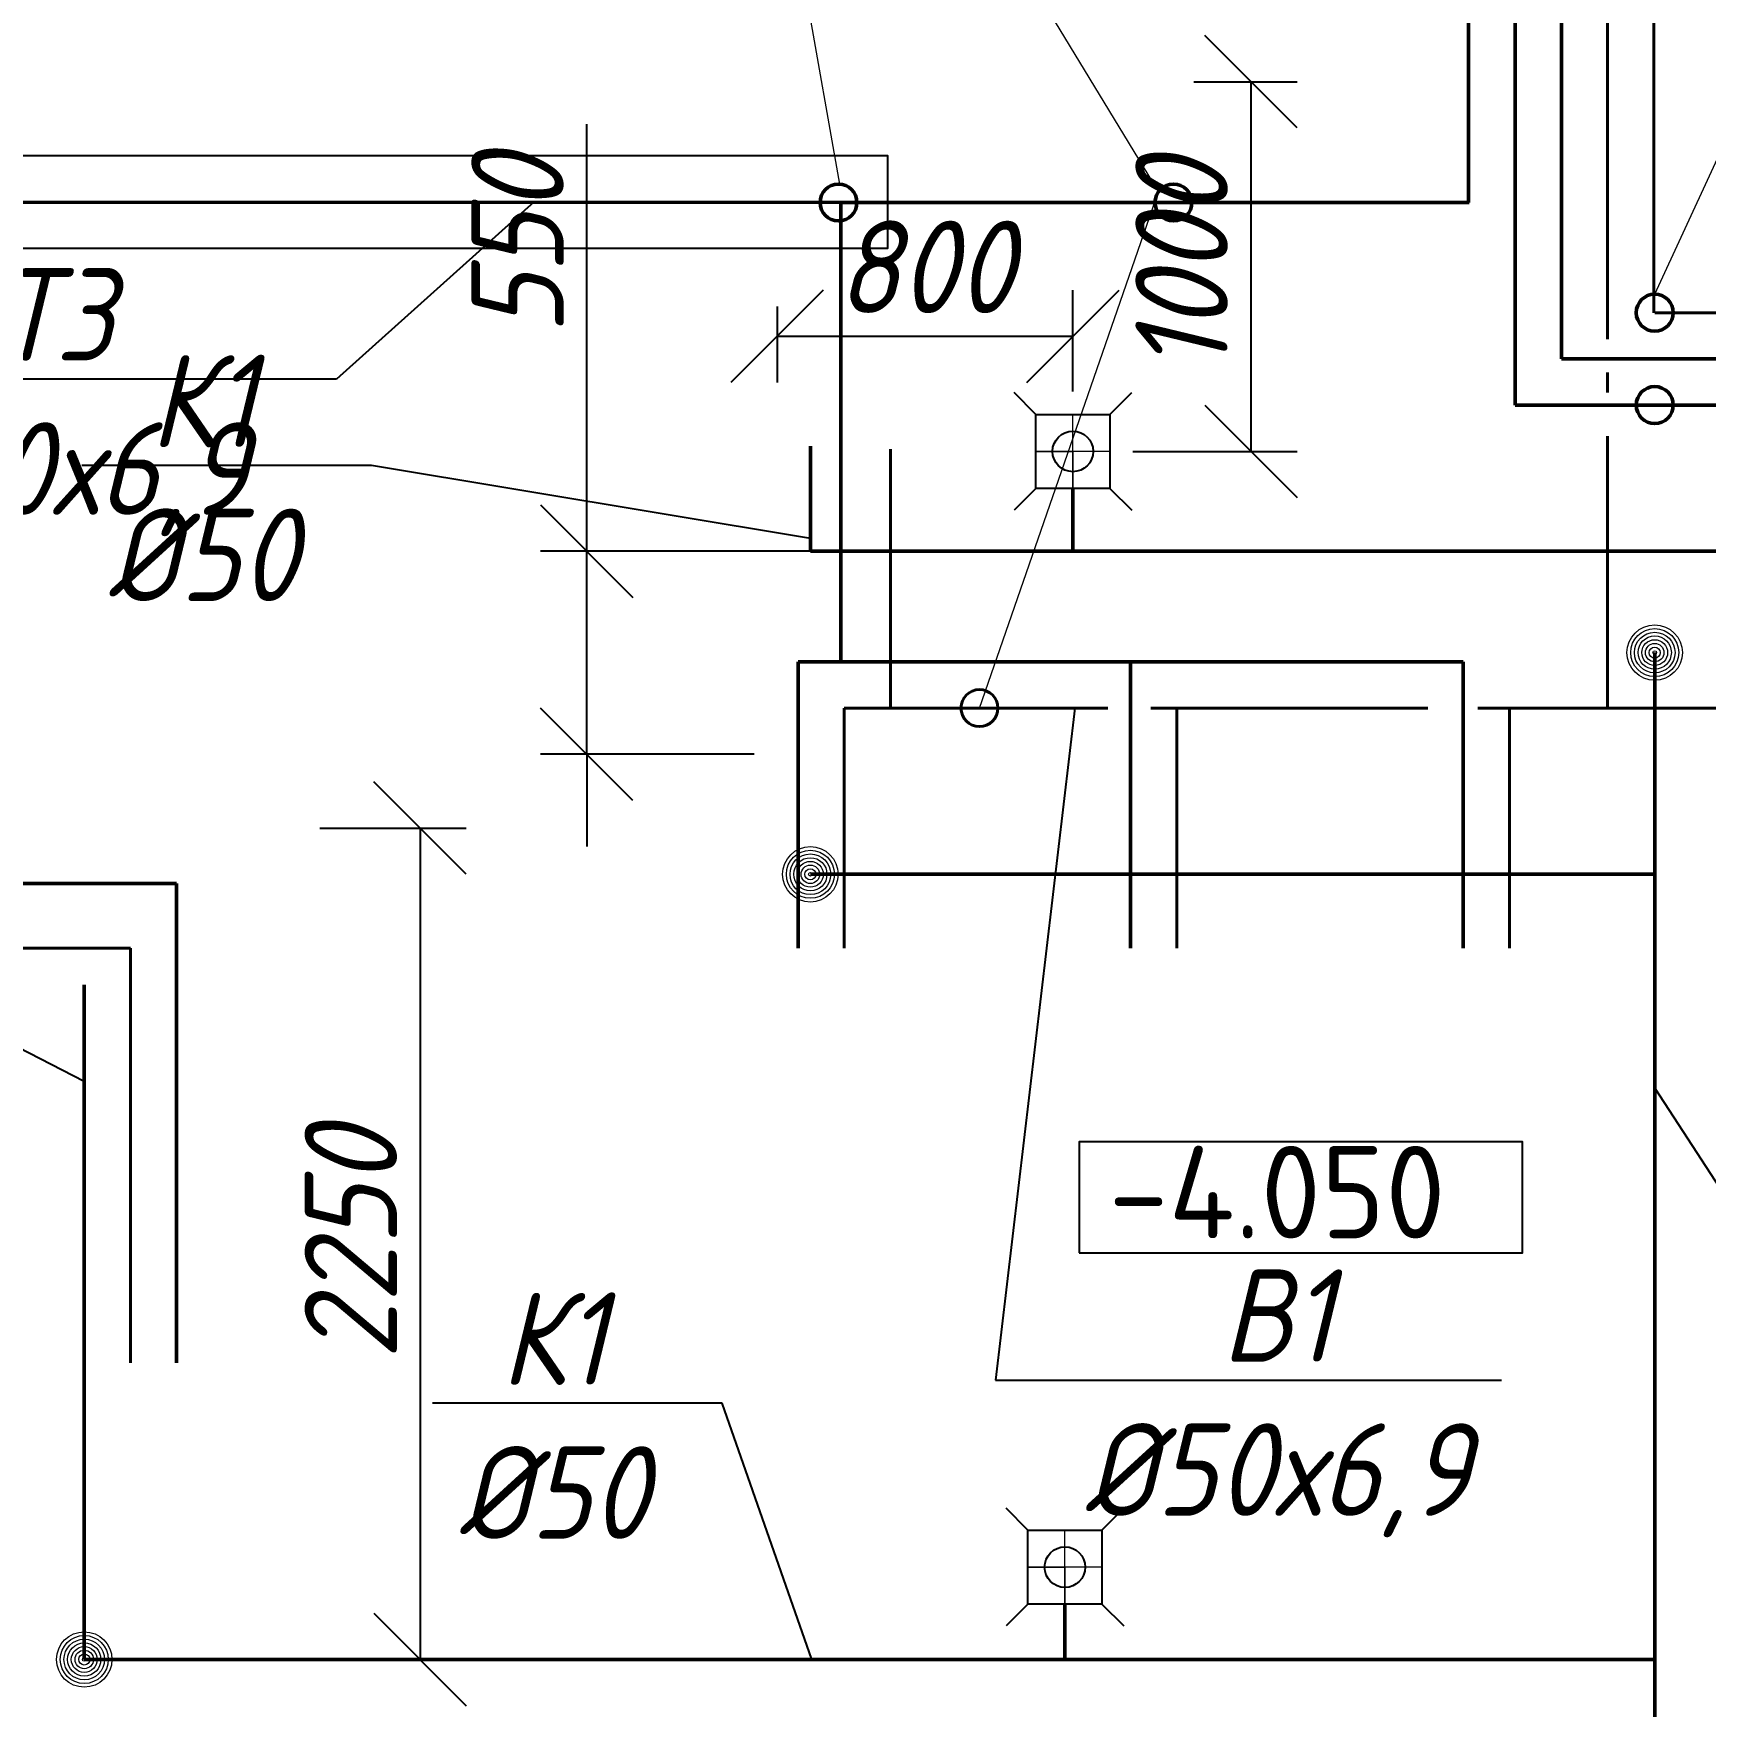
# Model space of a CAD drawing. Header units: millimetres. Extents: x -473555 to 885127, y 4787 to 453528.
# Drawn here: x 40023 to 44548, y 141878 to 146406 of the extents above; entities that cross this region are included whole.
import ezdxf
from ezdxf import colors
from ezdxf.entities.mleader import LeaderData, LeaderLine
from ezdxf.math import Vec2, Vec3

# ---------------------------------------------------------------- set-up
doc = ezdxf.new("R2010")
doc.units = ezdxf.units.MM
for name, color, linetype, lineweight in [('ВК_B1', 5, 'Continuous', 40), ('ВК_K1', 34, 'Continuous', 50), ('ВК_T3', 1, 'Continuous', 50), ('ВК_T4', 30, 'Continuous', 50), ('ВК_В1_текст', 5, 'Continuous', 9), ('ВК_К1_текст', 34, 'Continuous', 9), ('ВК_ТЗ_текст', 1, 'Continuous', 9)]:
    doc.layers.add(name, color=color, linetype=linetype, lineweight=lineweight)
for name, color, linetype in [('ВК_АР_отметки', 70, 'Continuous'), ('ВК_К1_размер', 7, 'Continuous'), ('ВК_К1_размер @ 100', 7, 'Continuous'), ('ВК_сантехника', 140, 'Continuous')]:
    doc.layers.add(name, color=color, linetype=linetype)
doc.styles.add('GOST-2.304_Type-B', font='GOST Common.ttf')
doc.styles.add('ISOPEUR', font='isocpeui.ttf', dxfattribs={"width": 0.9})
doc.dimstyles.new('Аннотативный', dxfattribs={"dimscale": 0, "dimtxt": 2.5, "dimasz": 2.5, "dimexe": 1.25, "dimexo": 0.625, "dimtad": 1, "dimdec": 0, "dimtxsty": 'ISOPEUR', "dimblk": 'OBLIQUE', "dimcen": 2.5, "dimclrt": 256, "dimadec": 0, "dimazin": 0, "dimtfac": 1, "dimtdec": 0, "dimtmove": 0, "dimatfit": 3, "dimfxl": 1, "dimtfillclr": 256, "dimarcsym": 0})

# ---------------------------------------------------------------- blocks, each defined once
blk = doc.blocks.new('_None')
blk = doc.blocks.new('*U16')
for points in [[(-100, 100), (-159.2, 159.2)], [(100, 100), (159.2, 159.2)], [(-100, -100), (-100, 100), (100, 100), (100, -100), (-100, -100)], [(-100, -100), (-159.2, -159.2)], [(100, -100), (159.2, -159.2)]]:
    blk.add_lwpolyline(points)
at = {"lineweight": 20}
blk.add_lwpolyline([(0, 100), (0, -100), (0, 0), (100, 0), (-100, 0)], dxfattribs=at)
blk.add_circle((0, 0), 55)
blk = doc.blocks.new('_Oblique')
at = {"color": 0, "linetype": 'ByBlock', "lineweight": -2}
blk.add_line((-0.5, -0.5), (0.5, 0.5), dxfattribs=at)
blk = doc.blocks.new('*D315')
at = {"layer": 'Defpoints', "color": 0, "transparency": 16777216}
for p in [(42035.7, 145728.9), (42836.2, 145586.2), (42836.2, 145374.4)]:
    blk.add_point(p, dxfattribs=at)
at = {"layer": 'ВК_К1_размер', "color": 0, "lineweight": -2, "transparency": 16777216}
for p, q in [((42836.2, 145436.9), (42836.2, 145711.2)), ((42035.7, 145666.4), (42035.7, 145461.2)), ((42035.7, 145586.2), (42836.2, 145586.2))]:
    blk.add_line(p, q, dxfattribs=at)
at = {"layer": 'ВК_К1_размер', "color": 0, "lineweight": -2, "transparency": 16777216, "xscale": 250, "yscale": 250, "zscale": 250, "rotation": 180}
blk.add_blockref('_Oblique', (42035.7, 145586.2), dxfattribs=at)
at = {"layer": 'ВК_К1_размер', "color": 0, "lineweight": -2, "transparency": 16777216, "xscale": 250, "yscale": 250, "zscale": 250}
blk.add_blockref('_Oblique', (42836.2, 145586.2), dxfattribs=at)
at = {"layer": 'ВК_К1_размер', "transparency": 16777216, "insert": (42436, 145773.7), "char_height": 250, "attachment_point": 5, "style": 'ISOPEUR'}
blk.add_mtext('800', dxfattribs=at)
blk = doc.blocks.new('*D316')
at = {"layer": 'Defpoints', "color": 0, "transparency": 16777216}
for p in [(43101.3, 146274.9), (42936.2, 145274.4), (43317.8, 145274.4)]:
    blk.add_point(p, dxfattribs=at)
at = {"layer": 'ВК_К1_размер', "color": 0, "lineweight": -2, "transparency": 16777216}
for p, q in [((43163.8, 146274.9), (43442.8, 146274.9)), ((43317.8, 146274.9), (43317.8, 145274.4)), ((42998.7, 145274.4), (43442.8, 145274.4))]:
    blk.add_line(p, q, dxfattribs=at)
at = {"layer": 'ВК_К1_размер', "color": 0, "lineweight": -2, "transparency": 16777216, "xscale": 250, "yscale": 250, "zscale": 250}
for p, rotation in [((43317.8, 146274.9), 90), ((43317.8, 145274.4), 270)]:
    blk.add_blockref('_Oblique', p, dxfattribs=dict(at, rotation=rotation))
at = {"layer": 'ВК_К1_размер', "transparency": 16777216, "insert": (43130.3, 145774.7), "char_height": 250, "attachment_point": 5, "rotation": 90, "style": 'ISOPEUR'}
blk.add_mtext('1000', dxfattribs=at)
blk = doc.blocks.new('*D317')
at = {"layer": 'Defpoints', "color": 0, "transparency": 16777216}
for p in [(41520.6, 145004.4), (42936.2, 145004.4), (42035.7, 144454.9)]:
    blk.add_point(p, dxfattribs=at)
at = {"layer": 'ВК_К1_размер', "color": 0, "lineweight": -2, "transparency": 16777216}
for p, q in [((41520.6, 145004.4), (41520.6, 146160.5)), ((42873.7, 145004.4), (41395.6, 145004.4)), ((41520.6, 144454.9), (41520.6, 145004.4)), ((41973.2, 144454.9), (41395.6, 144454.9)), ((41520.6, 144454.9), (41520.6, 144204.9))]:
    blk.add_line(p, q, dxfattribs=at)
at = {"layer": 'ВК_К1_размер', "color": 0, "lineweight": -2, "transparency": 16777216, "xscale": 250, "yscale": 250, "zscale": 250}
for p, rotation in [((41520.6, 145004.4), 270), ((41520.6, 144454.9), 90)]:
    blk.add_blockref('_Oblique', p, dxfattribs=dict(at, rotation=rotation))
at = {"layer": 'ВК_К1_размер', "transparency": 16777216, "insert": (41333.1, 145832.4), "char_height": 250, "attachment_point": 5, "rotation": 90, "style": 'ISOPEUR'}
blk.add_mtext('550', dxfattribs=at)
blk = doc.blocks.new('*D334')
at = {"layer": 'Defpoints', "color": 0, "transparency": 16777216}
for p in [(40735.7, 144254.9), (40735.7, 142004.9), (41069.5, 142004.9)]:
    blk.add_point(p, dxfattribs=at)
at = {"layer": 'ВК_К1_размер', "color": 0, "lineweight": -2, "transparency": 16777216}
for p, q in [((40798.2, 144254.9), (41194.5, 144254.9)), ((41069.5, 144254.9), (41069.5, 142004.9)), ((40798.2, 142004.9), (41194.5, 142004.9))]:
    blk.add_line(p, q, dxfattribs=at)
at = {"layer": 'ВК_К1_размер', "color": 0, "lineweight": -2, "transparency": 16777216, "xscale": 250, "yscale": 250, "zscale": 250}
for p, rotation in [((41069.5, 144254.9), 90), ((41069.5, 142004.9), 270)]:
    blk.add_blockref('_Oblique', p, dxfattribs=dict(at, rotation=rotation))
at = {"layer": 'ВК_К1_размер', "transparency": 16777216, "insert": (40882, 143129.9), "char_height": 250, "attachment_point": 5, "rotation": 90, "style": 'ISOPEUR'}
blk.add_mtext('2250', dxfattribs=at)

msp = doc.modelspace()

# ---------------------------------------------------------------- linework, layer by layer
at = {"layer": 'ВК_B1'}
for p, q in [((44283.3, 145578.1), (44283.3, 151474.9)), ((44408.3, 145649.9), (44408.3, 151474.9)), ((53910.7, 145649.9), (44410.7, 145649.9)), ((44283.3, 145433.5), (44283.3, 145488.3)), ((44283.3, 144579.9), (44283.3, 145315.5)), ((42342.4, 144579.9), (42342.4, 145280.7)), ((42217.4, 143929.9), (42217.4, 144579.9)), ((42930.4, 144579.9), (42217.4, 144579.9)), ((43796.6, 144579.9), (43046.9, 144579.9)), ((43117.4, 143929.9), (43117.4, 144579.9)), ((45235.7, 144579.9), (43931.8, 144579.9)), ((44017.4, 143929.9), (44017.4, 144579.9)), ((39335.7, 143929.9), (40285.7, 143929.9)), ((40285.7, 143929.9), (40285.7, 142807.5))]:
    msp.add_line(p, q, dxfattribs=at)
msp.add_circle((42583.3, 144579.9), 50, dxfattribs=at)
at = {"layer": 'ВК_K1'}
for p, q in [((42125.7, 145004.4), (42125.7, 145288.6)), ((42836.2, 145174.4), (42836.2, 145004.4)), ((42125.7, 145004.4), (46235.8, 145004.4)), ((44410.7, 144729.9), (44410.7, 135074.9)), ((42125.7, 144129.9), (44410.7, 144129.9)), ((40160.7, 143830.4), (40160.7, 142004.9)), ((42814.6, 142154.9), (42814.6, 142004.9)), ((40160.7, 142004.9), (44410.7, 142004.9))]:
    msp.add_line(p, q, dxfattribs=at)
at = {"layer": 'ВК_T3'}
for p, q in [((43908.3, 151845.2), (43907, 145948.1)), ((44033.3, 145399.9), (44033.3, 151845.2)), ((42208.3, 145948.1), (35561.3, 145949.9)), ((42208.3, 145948.5), (42208.3, 144704.9)), ((43108.3, 145948.1), (42208.3, 145948.1)), ((43908.3, 145948.1), (43108.3, 145948.1)), ((53660.7, 145399.9), (44033.3, 145399.9)), ((43892.4, 144704.9), (42092.4, 144704.9)), ((42092.4, 143929.9), (42092.4, 144704.9)), ((42992.4, 143929.9), (42992.4, 144704.9)), ((43892.4, 143929.9), (43892.4, 144704.9)), ((39210.7, 144104.9), (40410.7, 144104.9)), ((40410.7, 144104.9), (40410.7, 142807.5))]:
    msp.add_line(p, q, dxfattribs=at)
for centre in [(42201.9, 145948.1), (43108.3, 145948.1), (44410.7, 145649.9), (44410.7, 145399.9)]:
    msp.add_circle(centre, 50, dxfattribs=at)
at = {"layer": 'ВК_T4'}
for p, q in [((44158.3, 145524.9), (44158.3, 151956)), ((53785.7, 145524.9), (44158.3, 145524.9))]:
    msp.add_line(p, q, dxfattribs=at)
at = {"layer": 'ВК_АР_отметки'}
msp.add_lwpolyline([(42853.2, 143105.8), (44053.2, 143105.8), (44053.2, 143405.8), (42853.2, 143405.8)], close=True, dxfattribs=at)
at = {"layer": 'ВК_К1_текст'}
for centre, radius in [((44410.7, 144729.9), 75), ((44410.7, 144729.9), 65), ((44410.7, 144729.9), 55), ((44410.7, 144729.9), 45), ((44410.7, 144729.9), 35), ((44410.7, 144729.9), 25), ((44410.7, 144729.9), 15), ((44410.7, 144729.9), 5), ((42125.7, 144129.9), 75), ((42125.7, 144129.9), 65), ((42125.7, 144129.9), 55), ((42125.7, 144129.9), 45), ((42125.7, 144129.9), 35), ((42125.7, 144129.9), 25), ((42125.7, 144129.9), 15), ((42125.7, 144129.9), 5), ((40160.7, 142004.9), 75), ((40160.7, 142004.9), 65), ((40160.7, 142004.9), 55), ((40160.7, 142004.9), 45), ((40160.7, 142004.9), 35), ((40160.7, 142004.9), 25), ((40160.7, 142004.9), 15), ((40160.7, 142004.9), 5)]:
    msp.add_circle(centre, radius, dxfattribs=at)
at = {"layer": 'ВК_сантехника'}
msp.add_lwpolyline([(37545.4, 145824.4), (42335.8, 145824.4), (42335.8, 146074.4), (37545.4, 146074.4)], close=True, dxfattribs=at)

# ---------------------------------------------------------------- block references
at = {"layer": 'ВК_сантехника', "rotation": 270}
for p in [(42836.2, 145274.4), (42814.6, 142254.9)]:
    msp.add_blockref('*U16', p, dxfattribs=at)

# ---------------------------------------------------------------- texts
at = {"layer": 'ВК_АР_отметки', "style": 'GOST-2.304_Type-B'}
msp.add_text('-4.050', height=250, dxfattribs=at).set_placement((42932.6, 143144.7))

# ---------------------------------------------------------------- dimensions: what is measured, and where the dimension line sits
at = {"layer": 'ВК_К1_размер @ 100'}
for base, p1, p2, picture, middle in [((43317.7655, 145274.4076), (43101.3357, 146274.897), (42936.2236, 145274.4076), '*D316', (43130.2655, 145774.6523)), ((41069.5, 142004.9), (40735.7, 144254.9), (40735.7, 142004.9), '*D334', (40882, 143129.9))]:
    dim = msp.add_linear_dim(base=base, p1=p1, p2=p2, angle=90, dimstyle='Аннотативный', override={"dimscale": 100, "dimtix": 0, "dimtofl": 1, "dimtmove": 0, "dimatfit": 1}, dxfattribs=at)
    dim.commit()
    dim.dimension.update_dxf_attribs({"geometry": picture, "text_midpoint": middle})
dim = msp.add_linear_dim(base=(41520.5762, 145004.4074), p1=(42035.7495, 144454.8968), p2=(42936.2244, 145004.4074), angle=90, dimstyle='Аннотативный', override={"dimscale": 100, "dimtix": 0, "dimtofl": 1, "dimtmove": 0, "dimatfit": 1}, dxfattribs=at)
dim.commit()
dim.dimension.update_dxf_attribs({"geometry": '*D317', "text_midpoint": (41520.5762, 145832.4377), "dimtype": 160})
dim = msp.add_linear_dim(base=(42836.2236, 145586.1975), p1=(42035.7495, 145728.9061), p2=(42836.2236, 145374.4076), dimstyle='Аннотативный', override={"dimscale": 100, "dimtix": 0, "dimtofl": 1, "dimtmove": 0, "dimatfit": 1}, dxfattribs=at)
dim.commit()
dim.dimension.update_dxf_attribs({"geometry": '*D315', "text_midpoint": (42435.9866, 145773.6975)})

# ---------------------------------------------------------------- leaders
at = {"layer": 'ВК_В1_текст', "linetype": 'Continuous'}
ml = msp.add_multileader_mtext('Standard', dxfattribs=at)
ml.set_content('Опуск\\Pна отм.-4,40', color=256, style='ISOPEUR')
ml.set_leader_properties(lineweight=15)
ml.set_arrow_properties(name='NONE')
ml.build(insert=Vec2(0, 0))
ml.multileader.update_dxf_attribs({"text_left_attachment_type": 6, "text_right_attachment_type": 6, "dogleg_length": 0.1, "arrow_head_size": 250, "scale": 100})
ctx = ml.context
ctx.base_point, ctx.scale, ctx.char_height, ctx.arrow_head_size, ctx.landing_gap_size, ctx.plane_origin = Vec3(39448.8, 148502.3), 100, 250, 250, 200, Vec3(36580.9, 146452.4)
ctx.left_attachment, ctx.right_attachment, ctx.text_align_type = 6, 6, 1
notes = []
notes.append((ctx, [(0, (1, 1, 0), (41761.5, 148502.3), (-1, 0), 10, [(1, [(42205.7, 145998)], 0, [])])]))
ctx.mtext.insert, ctx.mtext.alignment, ctx.mtext.flow_direction = Vec3(40600.1, 148802.3), 2, 5
ml = msp.add_multileader_mtext('Standard', dxfattribs=at)
ml.set_content('Опуск\\Pна отм.-3,450', color=256, style='ISOPEUR')
ml.set_leader_properties(lineweight=15)
ml.set_arrow_properties(name='NONE')
ml.build(insert=Vec2(0, 0))
ml.multileader.update_dxf_attribs({"text_left_attachment_type": 6, "text_right_attachment_type": 6, "dogleg_length": 0.1, "arrow_head_size": 250, "scale": 100})
ctx = ml.context
ctx.base_point, ctx.scale, ctx.char_height, ctx.arrow_head_size, ctx.landing_gap_size, ctx.plane_origin = Vec3(45675.1, 148416.3), 100, 250, 250, 200, Vec3(38242.7, 139153)
ctx.left_attachment, ctx.right_attachment, ctx.text_align_type = 6, 6, 1
notes.append((ctx, [(1, (1, 1, 0), (45665.1, 148416.3), (1, 0), 10, [(0, [(44410.7, 145699.9)], 0, [])])]))
ctx.mtext.insert, ctx.mtext.alignment, ctx.mtext.flow_direction = Vec3(46896.5, 148716.3), 2, 5
ml = msp.add_multileader_mtext('Standard', dxfattribs=at)
ml.set_content('В1\\P%%C50х6,9', color=256, style='ISOPEUR')
ml.set_leader_properties()
ml.set_arrow_properties(name='NONE')
ml.build(insert=Vec2(0, 0))
ml.multileader.update_dxf_attribs({"text_left_attachment_type": 6, "text_right_attachment_type": 6, "dogleg_length": 0.1, "arrow_head_size": 250, "scale": 100})
ctx = ml.context
ctx.base_point, ctx.scale, ctx.char_height, ctx.arrow_head_size, ctx.landing_gap_size, ctx.plane_origin = Vec3(42636.8, 142760.6), 100, 250, 250, 200, Vec3(36017.1, 134433.6)
ctx.left_attachment, ctx.right_attachment, ctx.text_align_type = 6, 6, 1
notes.append((ctx, [(1, (1, 1, 0), (42626.8, 142760.6), (1, 0), 10, [(0, [(42841.3, 144579.9)], 0, [])])]))
ctx.mtext.insert, ctx.mtext.alignment, ctx.mtext.flow_direction = Vec3(43388.9, 143060.6), 2, 5
at = {"layer": 'ВК_К1_текст', "linetype": 'Continuous'}
ml = msp.add_multileader_mtext('Standard', dxfattribs=at)
ml.set_content('К1\\P%%C50', color=256, style='ISOPEUR')
ml.set_leader_properties()
ml.set_arrow_properties(name='NONE')
ml.build(insert=Vec2(0, 0))
ml.multileader.update_dxf_attribs({"text_left_attachment_type": 6, "text_right_attachment_type": 6, "dogleg_length": 0.1, "arrow_head_size": 250, "scale": 100})
ctx = ml.context
ctx.base_point, ctx.scale, ctx.char_height, ctx.arrow_head_size, ctx.landing_gap_size, ctx.plane_origin = Vec3(40033, 145236.2), 100, 250, 250, 200, Vec3(48233.5, 135403)
ctx.left_attachment, ctx.right_attachment, ctx.text_align_type = 6, 6, 1
notes.append((ctx, [(1, (1, 1, 0), (40937.9, 145236.2), (-1, 0), 10, [(0, [(42125.7, 145038.6)], 0, [])])]))
ctx.mtext.insert, ctx.mtext.width, ctx.mtext.alignment, ctx.mtext.flow_direction = Vec3(40480.5, 145536.2), 769.735, 2, 5
ml = msp.add_multileader_mtext('Standard', dxfattribs=at)
ml.set_content('К1\\P%%C50', color=256, style='ISOPEUR')
ml.set_leader_properties()
ml.set_arrow_properties(name='NONE')
ml.build(insert=Vec2(0, 0))
ml.multileader.update_dxf_attribs({"text_left_attachment_type": 6, "text_right_attachment_type": 6, "dogleg_length": 0.1, "arrow_head_size": 250, "scale": 100})
ctx = ml.context
ctx.base_point, ctx.scale, ctx.char_height, ctx.arrow_head_size, ctx.landing_gap_size, ctx.plane_origin = Vec3(37531.8, 144449.2), 100, 250, 250, 200, Vec3(45125.4, 135807.5)
ctx.left_attachment, ctx.right_attachment, ctx.text_align_type = 6, 6, 1
notes.append((ctx, [(1, (1, 1, 0), (38436.7, 144449.2), (-1, 0), 10, [(0, [(40160.7, 143569.6)], 0, [])])]))
ctx.mtext.insert, ctx.mtext.width, ctx.mtext.alignment, ctx.mtext.flow_direction = Vec3(37979.2, 144749.2), 769.735, 2, 5
ml = msp.add_multileader_mtext('Standard', dxfattribs=at)
ml.set_content('К1\\P%%C50', color=256, style='ISOPEUR')
ml.set_leader_properties()
ml.set_arrow_properties(name='NONE')
ml.build(insert=Vec2(0, 0))
ml.multileader.update_dxf_attribs({"text_left_attachment_type": 6, "text_right_attachment_type": 6, "dogleg_length": 0.1, "arrow_head_size": 250, "scale": 100})
ctx = ml.context
ctx.base_point, ctx.scale, ctx.char_height, ctx.arrow_head_size, ctx.landing_gap_size, ctx.plane_origin = Vec3(50981, 144171.9), 100, 250, 250, 200, Vec3(58574.6, 135530.2)
ctx.left_attachment, ctx.right_attachment, ctx.text_align_type = 6, 6, 1
notes.append((ctx, [(1, (1, 1, 0), (51885.9, 144171.9), (-1, 0), 10, [(0, [(53035.6, 144414)], 0, [])])]))
ctx.mtext.insert, ctx.mtext.width, ctx.mtext.alignment, ctx.mtext.flow_direction = Vec3(51428.4, 144471.9), 769.735, 2, 5
ml = msp.add_multileader_mtext('Standard', dxfattribs=at)
ml.set_content('К1\\P%%C100', color=256, style='ISOPEUR')
ml.set_leader_properties()
ml.set_arrow_properties(name='NONE')
ml.build(insert=Vec2(0, 0))
ml.multileader.update_dxf_attribs({"text_left_attachment_type": 6, "text_right_attachment_type": 6, "dogleg_length": 0.1, "arrow_head_size": 250, "scale": 100})
ctx = ml.context
ctx.base_point, ctx.scale, ctx.char_height, ctx.arrow_head_size, ctx.landing_gap_size, ctx.plane_origin = Vec3(46959.8, 143386.6), 100, 250, 250, 200, Vec3(55232.3, 135616.2)
ctx.left_attachment, ctx.right_attachment, ctx.text_align_type = 6, 6, 1
notes.append((ctx, [(0, (1, 1, 0), (46949.8, 143386.6), (1, 0), 10, [(0, [(46235.8, 143804.3)], 0, [])])]))
ctx.mtext.insert, ctx.mtext.width, ctx.mtext.alignment, ctx.mtext.flow_direction = Vec3(47465.5, 143686.6), 769.735, 2, 5
ml = msp.add_multileader_mtext('Standard', dxfattribs=at)
ml.set_content('К1\\P%%C100', color=256, style='ISOPEUR')
ml.set_leader_properties()
ml.set_arrow_properties(name='NONE')
ml.build(insert=Vec2(0, 0))
ml.multileader.update_dxf_attribs({"text_left_attachment_type": 6, "text_right_attachment_type": 6, "dogleg_length": 0.1, "arrow_head_size": 250, "scale": 100})
ctx = ml.context
ctx.base_point, ctx.scale, ctx.char_height, ctx.arrow_head_size, ctx.landing_gap_size, ctx.plane_origin = Vec3(45259.7, 142260.6), 100, 250, 250, 200, Vec3(55071.2, 134536.6)
ctx.left_attachment, ctx.right_attachment, ctx.text_align_type = 6, 6, 1
notes.append((ctx, [(0, (1, 1, 0), (45249.7, 142260.6), (1, 0), 10, [(0, [(44410.7, 143551)], 0, [])])]))
ctx.mtext.insert, ctx.mtext.width, ctx.mtext.alignment, ctx.mtext.flow_direction = Vec3(45765.4, 142560.6), 769.735, 2, 5
ml = msp.add_multileader_mtext('Standard', dxfattribs=at)
ml.set_content('К1\\P%%C50', color=256, style='ISOPEUR')
ml.set_leader_properties()
ml.set_arrow_properties(name='NONE')
ml.build(insert=Vec2(0, 0))
ml.multileader.update_dxf_attribs({"text_left_attachment_type": 6, "text_right_attachment_type": 6, "dogleg_length": 0.1, "arrow_head_size": 250, "scale": 100})
ctx = ml.context
ctx.base_point, ctx.scale, ctx.char_height, ctx.arrow_head_size, ctx.landing_gap_size, ctx.plane_origin = Vec3(40982.3, 142698.5), 100, 250, 250, 200, Vec3(48146.9, 134204.7)
ctx.left_attachment, ctx.right_attachment, ctx.text_align_type = 6, 6, 1
notes.append((ctx, [(1, (1, 1, 0), (41887.2, 142698.5), (-1, 0), 10, [(0, [(42129.3, 142004.9)], 0, [])])]))
ctx.mtext.insert, ctx.mtext.width, ctx.mtext.alignment, ctx.mtext.flow_direction = Vec3(41429.8, 142998.5), 769.735, 2, 5
ml = msp.add_multileader_mtext('Standard', dxfattribs=at)
ml.set_content('К1\\P%%C100', color=256, style='ISOPEUR')
ml.set_leader_properties()
ml.set_arrow_properties(name='NONE')
ml.build(insert=Vec2(0, 0))
ml.multileader.update_dxf_attribs({"text_left_attachment_type": 6, "text_right_attachment_type": 6, "dogleg_length": 0.1, "arrow_head_size": 250, "scale": 100})
ctx = ml.context
ctx.base_point, ctx.scale, ctx.char_height, ctx.arrow_head_size, ctx.landing_gap_size, ctx.plane_origin = Vec3(37991.5, 142373), 100, 250, 250, 200, Vec3(45714.4, 133731.3)
ctx.left_attachment, ctx.right_attachment, ctx.text_align_type = 6, 6, 1
notes.append((ctx, [(0, (1, 1, 0), (37981.5, 142373), (1, 0), 10, [(0, [(37385.7, 141956.3)], 0, [])])]))
ctx.mtext.insert, ctx.mtext.width, ctx.mtext.alignment, ctx.mtext.flow_direction = Vec3(38497.1, 142673), 769.735, 2, 5
ml = msp.add_multileader_mtext('Standard', dxfattribs=at)
ml.set_content('К1\\P%%C100', color=256, style='ISOPEUR')
ml.set_leader_properties()
ml.set_arrow_properties(name='NONE')
ml.build(insert=Vec2(0, 0))
ml.multileader.update_dxf_attribs({"text_left_attachment_type": 6, "text_right_attachment_type": 6, "dogleg_length": 0.1, "arrow_head_size": 250, "scale": 100})
ctx = ml.context
ctx.base_point, ctx.scale, ctx.char_height, ctx.arrow_head_size, ctx.landing_gap_size, ctx.plane_origin = Vec3(51582.1, 141960.4), 100, 250, 250, 200, Vec3(59128.8, 134083.2)
ctx.left_attachment, ctx.right_attachment, ctx.text_align_type = 6, 6, 1
notes.append((ctx, [(1, (1, 1, 0), (52603.4, 141960.4), (-1, 0), 10, [(0, [(52811.4, 141374.9)], 0, [])])]))
ctx.mtext.insert, ctx.mtext.width, ctx.mtext.alignment, ctx.mtext.flow_direction = Vec3(52087.8, 142260.4), 769.735, 2, 5
at = {"layer": 'ВК_ТЗ_текст', "linetype": 'Continuous'}
ml = msp.add_multileader_mtext('Standard', dxfattribs=at)
ml.set_content('Опуск на отм.-3,550', color=256, style='ISOPEUR')
ml.set_leader_properties(lineweight=15)
ml.set_arrow_properties(name='NONE')
ml.build(insert=Vec2(0, 0))
ml.multileader.update_dxf_attribs({"text_left_attachment_type": 6, "text_right_attachment_type": 6, "dogleg_length": 0.1, "arrow_head_size": 250, "scale": 100})
ctx = ml.context
ctx.base_point, ctx.scale, ctx.char_height, ctx.arrow_head_size, ctx.landing_gap_size, ctx.plane_origin = Vec3(38690.6, 147633.8), 100, 250, 250, 200, Vec3(36402.7, 137500.6)
ctx.left_attachment, ctx.right_attachment, ctx.text_align_type = 6, 6, 1
notes.append((ctx, [(0, (1, 1, 0), (42061.7, 147633.8), (-1, 0), 10, [(1, [(42583.3, 144579.9), (43067.9, 145977.5)], 0, [])])]))
ctx.mtext.insert, ctx.mtext.width, ctx.mtext.alignment, ctx.mtext.flow_direction = Vec3(40371.2, 147958.8), 3290.152, 2, 5
ml = msp.add_multileader_mtext('Standard', dxfattribs=at)
ml.set_content('Т3\\P%%C50х6,9', color=256, style='ISOPEUR')
ml.set_leader_properties()
ml.set_arrow_properties(name='NONE')
ml.build(insert=Vec2(0, 0))
ml.multileader.update_dxf_attribs({"text_left_attachment_type": 6, "text_right_attachment_type": 6, "dogleg_length": 0.1, "arrow_head_size": 250, "scale": 100})
ctx = ml.context
ctx.base_point, ctx.scale, ctx.char_height, ctx.arrow_head_size, ctx.landing_gap_size, ctx.plane_origin = Vec3(39329, 145469.9), 100, 250, 250, 200, Vec3(36559.2, 137777.2)
ctx.left_attachment, ctx.right_attachment, ctx.text_align_type = 6, 6, 1
notes.append((ctx, [(0, (1, 1, 0), (40843.2, 145469.9), (-1, 0), 10, [(0, [(41378.1, 145949.9)], 0, [])])]))
ctx.mtext.insert, ctx.mtext.alignment, ctx.mtext.flow_direction = Vec3(40081.1, 145769.9), 2, 5
ml = msp.add_multileader_mtext('Standard', dxfattribs=at)
ml.set_content('Т3\\P%%C50х6,9', color=256, style='ISOPEUR')
ml.set_leader_properties(lineweight=15)
ml.set_arrow_properties(name='NONE')
ml.build(insert=Vec2(0, 0))
ml.multileader.update_dxf_attribs({"text_left_attachment_type": 6, "text_right_attachment_type": 6, "dogleg_length": 0.1, "arrow_head_size": 250, "scale": 100})
ctx = ml.context
ctx.base_point, ctx.scale, ctx.char_height, ctx.arrow_head_size, ctx.landing_gap_size, ctx.plane_origin = Vec3(32637.5, 145242.1), 100, 250, 250, 200, Vec3(40908.1, 136129.8)
ctx.left_attachment, ctx.right_attachment, ctx.text_align_type = 6, 6, 1
notes.append((ctx, [(1, (1, 1, 0), (34151.7, 145242.1), (-1, 0), 10, [(0, [(35561, 143790.1)], 0, [])])]))
ctx.mtext.insert, ctx.mtext.rotation, ctx.mtext.width, ctx.mtext.alignment, ctx.mtext.flow_direction = Vec3(33389.6, 145542.1), 6.283185, 707.159, 2, 5
for ctx, leaders in notes:
    for number, flags, end, landing, length, lines in leaders:
        leader = LeaderData()
        leader.index, (leader.has_last_leader_line, leader.has_dogleg_vector, leader.attachment_direction) = number, flags
        leader.last_leader_point, leader.dogleg_vector, leader.dogleg_length = Vec3(end), Vec3(landing), length
        for number, points, colour, breaks in lines:
            line = LeaderLine()
            line.index, line.vertices, line.color, line.breaks = number, Vec3.list(points), colors.encode_raw_color(colour), breaks
            leader.lines.append(line)
        ctx.leaders.append(leader)

doc.saveas('drawing.dxf')
